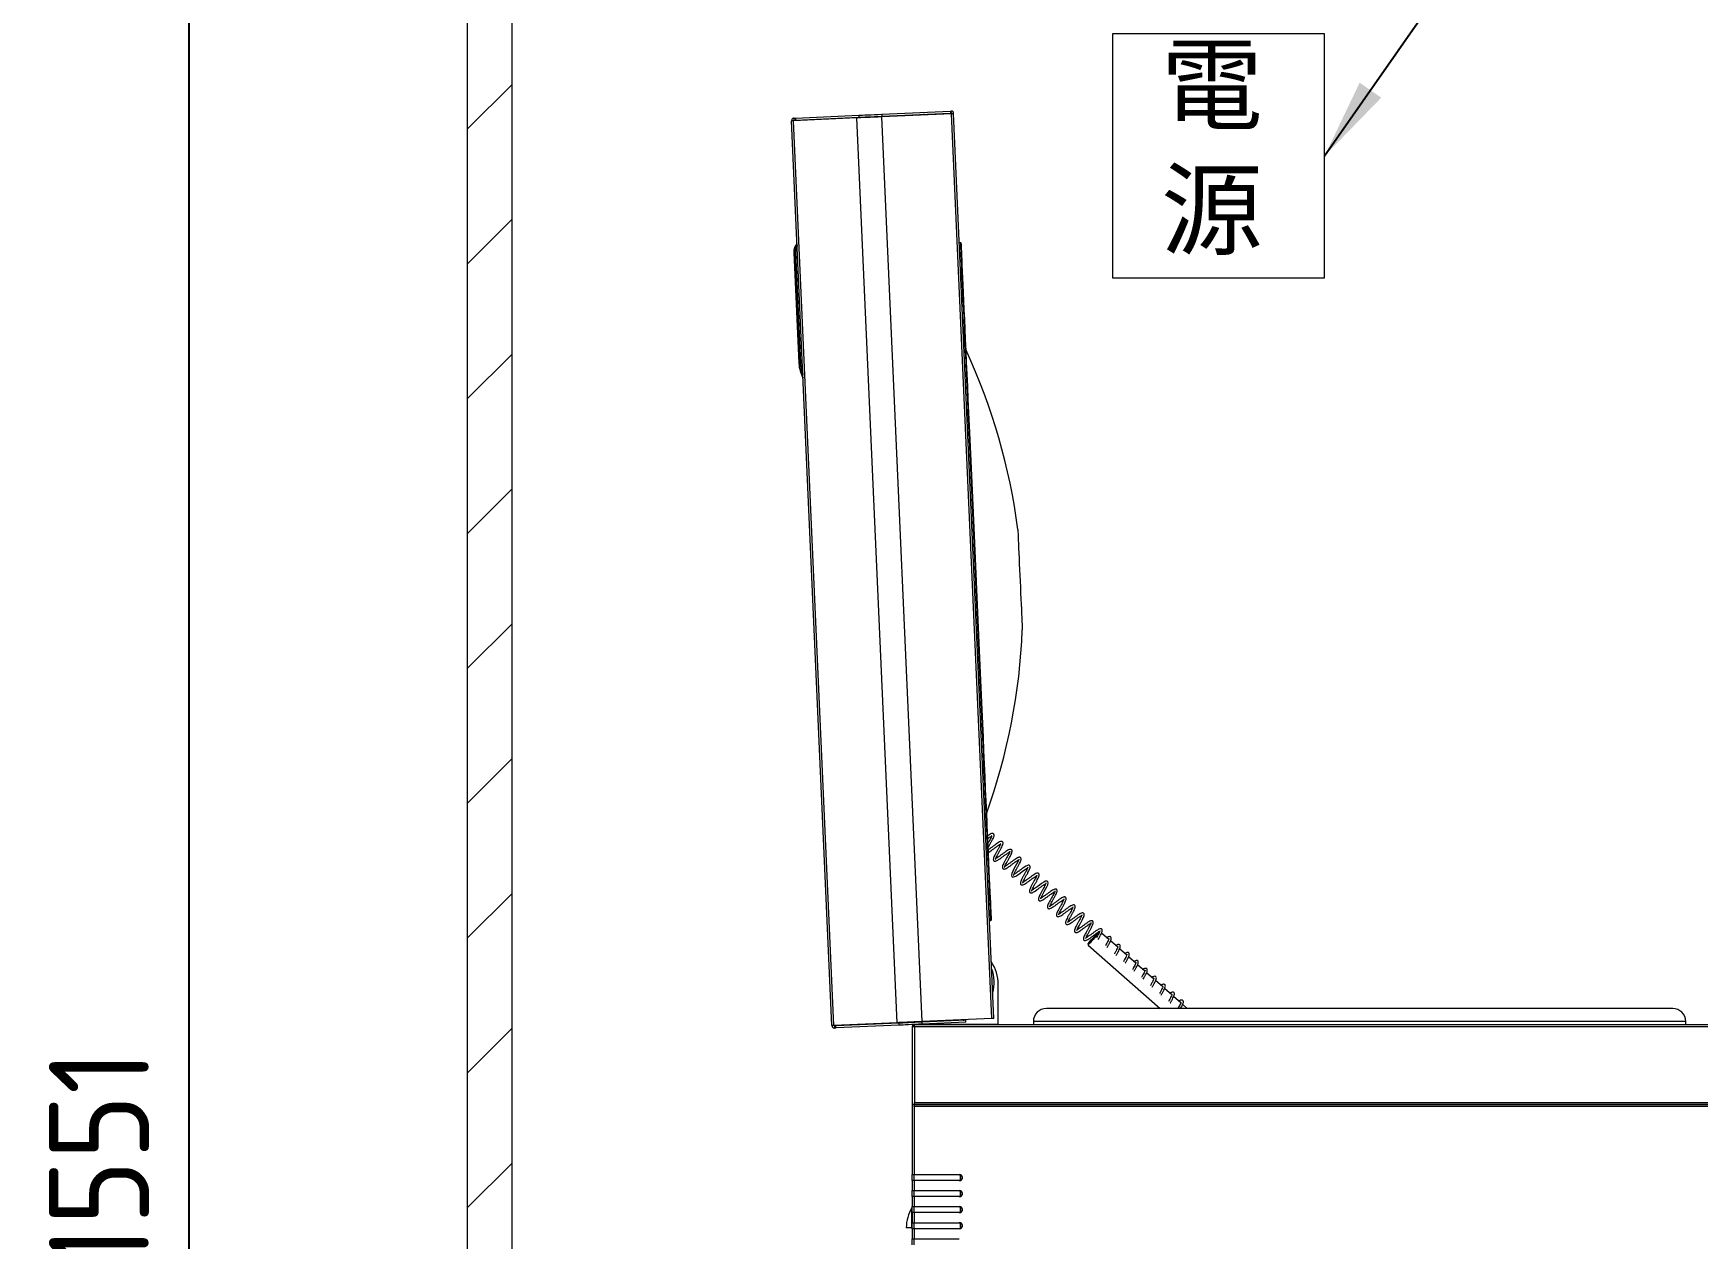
# Model space of a CAD drawing. Header units: millimetres. Extents: x 0 to 5860, y 0 to 4120.
# Drawn here: x 2041 to 2873, y 2038 to 2640 of the extents above; entities that cross this region are included whole.
import ezdxf

# ---------------------------------------------------------------- set-up
doc = ezdxf.new("R2010")
doc.units = ezdxf.units.MM
doc.header["$LTSCALE"] = 0.3
doc.layers.get('0').update_dxf_attribs({"lineweight": 15})
doc.layers.add('D', color=3, linetype='Continuous', lineweight=13)
doc.layers.add('S', color=4, linetype='Continuous', lineweight=15)
doc.styles.get("Standard").update_dxf_attribs({"font": 'KAIU.TTF'})
doc.styles.add('STU25', font='isocp2.shx')
doc.dimstyles.new('STU25', dxfattribs={"dimscale": 20, "dimtxt": 2.5, "dimasz": 2, "dimexe": 0.6, "dimexo": 1, "dimgap": 1, "dimtad": 1, "dimdsep": 46, "dimtxsty": 'STU25', "dimcen": 2, "dimazin": 2, "dimtfac": 1, "dimtmove": 0, "dimatfit": 3, "dimfxl": 0, "dimtolj": 1, "dimtzin": 0, "dimarcsym": 0})
doc.dimstyles.new('STU25$7', dxfattribs={"dimscale": 20, "dimtxt": 2.5, "dimasz": 2, "dimexe": 1.25, "dimexo": 0.625, "dimgap": 1, "dimtad": 1, "dimdec": 4, "dimdsep": 46, "dimtxsty": 'STU25', "dimcen": 2.5, "dimazin": 2, "dimtfac": 1, "dimtdec": 4, "dimtmove": 0, "dimatfit": 3, "dimfxl": 0, "dimtolj": 1, "dimtzin": 0, "dimarcsym": 0})

# ---------------------------------------------------------------- blocks, each defined once
blk = doc.blocks.new('*D7')
at = {"layer": 'D', "color": 0, "lineweight": -2}
for p, q in [((2260.6, 2800.77), (2107.15, 2800.77)), ((2119.15, 2760.77), (2119.15, 1289.78)), ((2260.6, 1249.78), (2107.15, 1249.78))]:
    blk.add_line(p, q, dxfattribs=at)
at = {"layer": 'D', "color": 0}
for points in [[(2112.49, 2760.77), (2125.82, 2760.77), (2119.15, 2800.77)], [(2112.49, 1289.78), (2125.82, 1289.78), (2119.15, 1249.78)]]:
    blk.add_solid(points, dxfattribs=at)
at = {"layer": 'Defpoints', "color": 0}
for p in [(2280.6, 2800.77), (2119.15, 1249.78), (2280.6, 1249.78)]:
    blk.add_point(p, dxfattribs=at)
at = {"layer": 'D', "color": 0, "insert": (2074.15, 2025.27), "char_height": 50, "attachment_point": 5, "rotation": 90, "style": 'STU25'}
blk.add_mtext('\\A1;Min.1551', dxfattribs=at)
blk = doc.blocks.new('FRHYR')
at = {"color": 7, "linetype": 'Continuous', "lineweight": 15}
for p, q in [((2452.87, -2402.36), (2421.26, -2403.76)), ((2441.42, -2855.72), (2421.26, -2403.76)), ((2421.58, -2403.45), (2421.3, -2403.76)), ((2421.58, -2403.45), (2421.54, -2402.45)), ((2422.23, -2402.42), (2453.83, -2401.01)), ((2422.23, -2402.42), (2422.27, -2403.42)), ((2422.27, -2403.42), (2453.88, -2402.01)), ((2473.03, -2854.31), (2452.87, -2402.36)), ((2453.83, -2401.01), (2453.88, -2402.01)), ((2465.34, -2400.5), (2499.66, -2398.97)), ((2465.34, -2400.5), (2465.38, -2401.5)), ((2465.38, -2401.5), (2499.71, -2399.97)), ((2500.17, -2400.25), (2465.39, -2401.8)), ((2485.55, -2853.75), (2465.39, -2401.8)), ((2486.52, -2400.65), (2500.16, -2400.05)), ((2499.66, -2398.97), (2500.11, -2398.95)), ((2499.66, -2398.97), (2499.71, -2399.97)), ((2499.71, -2399.97), (2500.16, -2399.95)), ((2500.16, -2399.95), (2500.11, -2398.95)), ((2520.32, -2852.2), (2500.17, -2400.25)), ((2521.37, -2852.15), (2501.22, -2400.2)), ((2440.45, -2855.76), (2420.3, -2403.81)), ((2421.41, -2469.52), (2422.08, -2469.49)), ((2421.41, -2469.52), (2423.88, -2524.92)), ((2422.08, -2469.49), (2422.28, -2469.48)), ((2424.55, -2524.89), (2422.08, -2469.49)), ((2422.28, -2469.48), (2424.75, -2524.89)), ((2504.79, -2464.67), (2504.09, -2464.7)), ((2505.11, -2464.96), (2504.79, -2464.67)), ((2423.88, -2524.92), (2423.88, -2524.97)), ((2423.88, -2524.97), (2424.55, -2524.94)), ((2424.55, -2524.94), (2424.55, -2524.89)), ((2519.9, -2803.34), (2520.18, -2803.02)), ((2519.2, -2803.37), (2519.9, -2803.34)), ((2574.39, -2808.83), (2573.68, -2808.88)), ((2573.96, -2808.86), (2574.33, -2808.65)), ((2578.76, -2812.69), (2575.19, -2809.54)), ((2568.4, -2814.88), (2568.44, -2815.59)), ((2568.44, -2815.59), (2604.4, -2847.22)), ((2583.27, -2816.65), (2579.68, -2813.49)), ((2587.77, -2820.61), (2584.18, -2817.45)), ((2592.28, -2824.57), (2588.69, -2821.42)), ((2596.78, -2828.54), (2593.2, -2825.39)), ((2523.6, -2855.02), (2523.6, -2835.22)), ((2601.28, -2832.5), (2597.71, -2829.35)), ((2605.79, -2836.46), (2602.2, -2833.31)), ((2610.3, -2840.43), (2606.71, -2837.27)), ((2614.8, -2844.39), (2611.22, -2841.24)), ((2520.32, -2852.2), (2485.55, -2853.75)), ((2860.6, -2847.22), (2547.6, -2847.22)), ((2618.02, -2847.22), (2615.73, -2845.2)), ((2473.03, -2854.31), (2441.42, -2855.72)), ((2441.45, -2855.71), (2441.76, -2856)), ((2441.76, -2856), (2441.81, -2857)), ((2474.06, -2854.56), (2442.45, -2855.97)), ((2442.5, -2856.97), (2442.45, -2855.97)), ((2474.1, -2855.56), (2442.5, -2856.97)), ((2444.45, -2855.58), (2444.46, -2855.88)), ((2474.1, -2855.56), (2474.06, -2854.56)), ((2480.6, -2856.23), (2480.6, -2870.22)), ((2480.6, -2856.23), (2481.57, -2856.23)), ((2480.67, -2894.21), (2480.67, -2856.24)), ((2481.6, -2856.23), (2481.57, -2856.23)), ((2481.61, -2856.22), (2481.6, -2856.23)), ((2481.6, -2856.23), (2481.6, -2856.22)), ((2481.61, -2855.22), (3079.59, -2855.22)), ((2481.61, -2856.22), (2481.61, -2855.22)), ((2481.67, -2856.23), (2481.61, -2856.22)), ((2481.67, -2856.23), (2481.68, -2856.23)), ((2481.68, -2856.23), (3079.52, -2856.23)), ((2481.68, -2856.23), (2481.68, -2894.21)), ((2483.42, -2854.14), (2483.41, -2853.84)), ((2483.6, -2853.83), (2483.6, -2854.13)), ((2483.71, -2855.13), (2483.8, -2855.22)), ((2507.4, -2853.07), (2485.56, -2854.05)), ((2485.61, -2855.05), (2485.56, -2854.05)), ((2507.44, -2854.07), (2485.61, -2855.05)), ((2486.08, -2855.02), (2523.6, -2855.02)), ((2507.44, -2854.07), (2507.4, -2853.07)), ((2523.6, -2855.02), (2523.4, -2855.22)), ((2541.1, -2853.72), (2541.1, -2855.22)), ((2867.1, -2855.22), (2867.1, -2853.72)), ((2480.6, -2870.22), (2480.6, -2894.21)), ((2480.67, -2870.22), (2480.6, -2870.22)), ((2480.67, -2895.22), (2480.67, -2894.21)), ((2481.68, -2894.21), (3079.52, -2894.21)), ((2481.68, -2895.22), (2481.68, -2894.21)), ((2480.6, -2895.22), (2481.61, -2895.22)), ((2480.6, -2895.22), (2480.6, -2896.23)), ((2480.6, -2896.23), (2480.6, -2930.22)), ((2481.61, -2895.22), (2481.61, -2896.23)), ((2481.68, -2895.22), (2481.61, -2895.22)), ((3079.59, -2896.23), (2481.61, -2896.23)), ((2481.61, -2896.23), (2481.61, -2930.22)), ((3079.52, -2895.22), (2481.68, -2895.22)), ((2481.75, -2895.22), (3079.45, -2895.22)), ((2480.6, -2933.22), (2480.6, -2930.22)), ((2480.6, -2930.22), (2481.61, -2930.22)), ((2480.6, -2933.22), (2480.6, -2938.22)), ((2481.61, -2933.22), (2480.6, -2933.22)), ((2481.61, -2930.22), (2504.1, -2930.22)), ((2504.1, -2933.22), (2481.61, -2933.22)), ((2481.61, -2933.22), (2481.61, -2938.22)), ((2480.6, -2941.22), (2480.6, -2938.22)), ((2480.6, -2938.22), (2481.61, -2938.22)), ((2480.6, -2941.22), (2480.6, -2946.22)), ((2481.61, -2941.22), (2480.6, -2941.22)), ((2481.61, -2938.22), (2504.1, -2938.22)), ((2504.1, -2941.22), (2481.61, -2941.22)), ((2481.61, -2941.22), (2481.61, -2946.22)), ((2480.45, -2956.81), (2480.45, -2946.75)), ((2480.6, -2949.22), (2480.6, -2946.22)), ((2480.6, -2946.22), (2481.61, -2946.22)), ((2480.6, -2949.22), (2480.6, -2954.22)), ((2481.61, -2949.22), (2480.6, -2949.22)), ((2481.61, -2946.22), (2504.1, -2946.22)), ((2504.1, -2949.22), (2481.61, -2949.22)), ((2481.61, -2949.22), (2481.61, -2954.22)), ((2477.6, -2956.76), (2477.6, -2956.81)), ((2480.45, -2956.81), (2477.6, -2956.81)), ((2480.6, -2956.81), (2480.45, -2956.81)), ((2480.6, -2957.22), (2480.6, -2954.22)), ((2480.6, -2954.22), (2481.61, -2954.22)), ((2480.6, -2957.22), (2480.6, -2962.22)), ((2481.61, -2957.22), (2480.6, -2957.22)), ((2481.61, -2954.22), (2504.1, -2954.22)), ((2504.1, -2957.22), (2481.61, -2957.22)), ((2481.61, -2957.22), (2481.61, -2962.22)), ((2480.6, -2965.22), (2480.6, -2962.22)), ((2480.6, -2962.22), (2481.61, -2962.22)), ((2481.61, -2962.22), (2504.1, -2962.22))]:
    blk.add_line(p, q, dxfattribs=at)
at = {"color": 8, "linetype": 'Continuous', "lineweight": 15}
for p, q in [((2486.53, -2400.85), (2486.52, -2400.65)), ((2500.16, -2400.05), (2500.17, -2400.25)), ((2704.1, -2853.72), (2541.1, -2853.72)), ((2867.1, -2853.72), (2704.1, -2853.72)), ((2480.67, -2894.21), (2480.6, -2894.21)), ((2504.59, -2930.33), (2504.59, -2933.13)), ((2504.59, -2938.33), (2504.59, -2941.13)), ((2504.59, -2946.33), (2504.59, -2949.13)), ((2504.59, -2954.33), (2504.59, -2957.13))]:
    blk.add_line(p, q, dxfattribs=at)
at = {"color": 7, "linetype": 'Continuous', "lineweight": 15, "flags": 128}
for points in [[(2421.26, -2403.76), (2421.04, -2403.77), (2420.84, -2403.78), (2420.68, -2403.79), (2420.54, -2403.8), (2420.44, -2403.8), (2420.36, -2403.8), (2420.31, -2403.81), (2420.3, -2403.81)], [(2421.58, -2403.45), (2421.65, -2403.45), (2421.72, -2403.44), (2421.8, -2403.44), (2421.88, -2403.44), (2421.97, -2403.43), (2422.06, -2403.43), (2422.16, -2403.42), (2422.27, -2403.42)], [(2465.39, -2401.8), (2463.39, -2401.89), (2461.44, -2401.97), (2459.57, -2402.06), (2457.83, -2402.13), (2456.26, -2402.2), (2454.89, -2402.27), (2453.75, -2402.32), (2452.87, -2402.36)], [(2453.83, -2401.01), (2454.65, -2400.97), (2455.7, -2400.93), (2456.96, -2400.87), (2458.4, -2400.81), (2460, -2400.74), (2461.71, -2400.66), (2463.5, -2400.58), (2465.34, -2400.5)], [(2453.88, -2402.01), (2454.69, -2401.97), (2455.74, -2401.93), (2457, -2401.87), (2458.45, -2401.81), (2460.04, -2401.73), (2461.75, -2401.66), (2463.55, -2401.58), (2465.38, -2401.5)], [(2500.17, -2400.25), (2500.57, -2400.23), (2500.91, -2400.21), (2501.14, -2400.2), (2501.22, -2400.2)], [(2519.9, -2803.34), (2519.89, -2803.16), (2519.86, -2802.63), (2519.83, -2801.76), (2519.77, -2800.54), (2519.7, -2798.97), (2519.62, -2797.06), (2519.52, -2794.81), (2519.4, -2792.23), (2519.27, -2789.32), (2519.13, -2786.09), (2518.97, -2782.54), (2518.8, -2778.68), (2518.61, -2774.53), (2518.41, -2770.08), (2518.2, -2765.36), (2517.98, -2760.36), (2517.74, -2755.09), (2517.5, -2749.58), (2517.24, -2743.83), (2516.98, -2737.85), (2516.7, -2731.65), (2516.41, -2725.26), (2516.12, -2718.67), (2515.82, -2711.91), (2515.51, -2704.98), (2515.19, -2697.91), (2514.87, -2690.71), (2514.55, -2683.39), (2514.22, -2675.97), (2513.88, -2668.46), (2513.54, -2660.87), (2513.2, -2653.24), (2512.86, -2645.56), (2512.52, -2637.86), (2512.17, -2630.15), (2511.83, -2622.45), (2511.49, -2614.77), (2511.15, -2607.13), (2510.81, -2599.55), (2510.47, -2592.04), (2510.14, -2584.62), (2509.82, -2577.3), (2509.49, -2570.1), (2509.18, -2563.02), (2508.87, -2556.1), (2508.57, -2549.34), (2508.28, -2542.75), (2507.99, -2536.35), (2507.71, -2530.16), (2507.45, -2524.18), (2507.19, -2518.43), (2506.94, -2512.91), (2506.71, -2507.65), (2506.49, -2502.65), (2506.28, -2497.92), (2506.08, -2493.48), (2505.89, -2489.32), (2505.72, -2485.47), (2505.56, -2481.92), (2505.42, -2478.69), (2505.29, -2475.78), (2505.17, -2473.2), (2505.07, -2470.95), (2504.99, -2469.04), (2504.92, -2467.47), (2504.86, -2466.25), (2504.82, -2465.37), (2504.8, -2464.85), (2504.79, -2464.67), (2504.79, -2464.67)], [(2520.18, -2803.02), (2520.17, -2802.85), (2520.15, -2802.32), (2520.11, -2801.45), (2520.06, -2800.23), (2519.99, -2798.66), (2519.9, -2796.75), (2519.8, -2794.51), (2519.69, -2791.93), (2519.56, -2789.03), (2519.41, -2785.8), (2519.26, -2782.26), (2519.08, -2778.42), (2518.9, -2774.27), (2518.7, -2769.83), (2518.49, -2765.11), (2518.27, -2760.12), (2518.03, -2754.87), (2517.79, -2749.36), (2517.53, -2743.62), (2517.27, -2737.65), (2516.99, -2731.47), (2516.71, -2725.08), (2516.41, -2718.51), (2516.11, -2711.76), (2515.8, -2704.85), (2515.49, -2697.79), (2515.17, -2690.6), (2514.84, -2683.29), (2514.51, -2675.88), (2514.18, -2668.38), (2513.84, -2660.81), (2513.5, -2653.19), (2513.16, -2645.53), (2512.82, -2637.84), (2512.47, -2630.14), (2512.13, -2622.46), (2511.79, -2614.79), (2511.45, -2607.17), (2511.11, -2599.6), (2510.78, -2592.1), (2510.45, -2584.69), (2510.12, -2577.39), (2509.8, -2570.19), (2509.48, -2563.14), (2509.18, -2556.23), (2508.88, -2549.47), (2508.58, -2542.9), (2508.3, -2536.51), (2508.02, -2530.33), (2507.76, -2524.36), (2507.5, -2518.62), (2507.25, -2513.11), (2507.02, -2507.86), (2506.8, -2502.87), (2506.59, -2498.15), (2506.39, -2493.71), (2506.2, -2489.57), (2506.03, -2485.72), (2505.87, -2482.18), (2505.73, -2478.95), (2505.6, -2476.05), (2505.49, -2473.47), (2505.39, -2471.23), (2505.3, -2469.32), (2505.23, -2467.75), (2505.18, -2466.53), (2505.14, -2465.66), (2505.11, -2465.13), (2505.11, -2464.96), (2505.11, -2464.96)], [(2533.33, -2607.96), (2533.33, -2608.01), (2533.35, -2608.37)], [(2533.35, -2608.37), (2533.38, -2609.08), (2533.43, -2610.12), (2533.49, -2611.48), (2533.56, -2613.15), (2533.65, -2615.09), (2533.75, -2617.29), (2533.85, -2619.71), (2533.97, -2622.31), (2534.09, -2625.07), (2534.22, -2627.93), (2534.35, -2630.87), (2534.48, -2633.84), (2534.62, -2636.79), (2534.75, -2639.7), (2534.87, -2642.51), (2534.99, -2645.18), (2535.1, -2647.69), (2535.21, -2649.99), (2535.3, -2652.05), (2535.38, -2653.84), (2535.44, -2655.35), (2535.5, -2656.53), (2535.54, -2657.39), (2535.56, -2657.91), (2535.57, -2658.08)], [(2533.85, -2772.66), (2533.84, -2772.65), (2533.81, -2772.78), (2533.72, -2773.05), (2533.33, -2773.94), (2532.75, -2775.05), (2532.09, -2776.25), (2531.41, -2777.47), (2530.8, -2778.64), (2530.32, -2779.72), (2530.11, -2780.6), (2530.27, -2781.24), (2530.76, -2781.54), (2531.42, -2781.47), (2532.3, -2781.06), (2533.34, -2780.38), (2534.44, -2779.6), (2535.57, -2778.77), (2536.65, -2777.98), (2537.63, -2777.32), (2538.36, -2776.91), (2538.36, -2776.91)], [(2544.77, -2792.47), (2544.78, -2792.48), (2544.81, -2792.35), (2544.9, -2792.08), (2545.3, -2791.17), (2545.88, -2790.05), (2546.54, -2788.86), (2547.22, -2787.64), (2547.83, -2786.47), (2548.31, -2785.39), (2548.51, -2784.52), (2548.34, -2783.87), (2547.83, -2783.59), (2547.17, -2783.67), (2546.3, -2784.09), (2545.25, -2784.77), (2544.14, -2785.56), (2543.02, -2786.39), (2541.94, -2787.17), (2540.97, -2787.83), (2540.24, -2788.23), (2540.24, -2788.23)], [(2568.4, -2814.88), (2568.51, -2814.75), (2568.85, -2814.36), (2569.39, -2813.75), (2570.07, -2812.98), (2570.84, -2812.11), (2571.63, -2811.21), (2572.36, -2810.38), (2572.97, -2809.68), (2573.42, -2809.18), (2573.65, -2808.91), (2573.68, -2808.88)], [(2574.05, -2809.22), (2573.91, -2809.37), (2573.36, -2810), (2572.65, -2810.81), (2571.84, -2811.73), (2570.99, -2812.69), (2570.18, -2813.62), (2569.47, -2814.42), (2568.91, -2815.05), (2568.56, -2815.45), (2568.44, -2815.59)], [(2521.37, -2852.15), (2521.29, -2852.15), (2521.06, -2852.16), (2520.72, -2852.18), (2520.32, -2852.2)], [(2441.42, -2855.72), (2441.19, -2855.73), (2441, -2855.73), (2440.83, -2855.74), (2440.7, -2855.75), (2440.59, -2855.75), (2440.51, -2855.76), (2440.47, -2855.76), (2440.45, -2855.76)], [(2442.45, -2855.97), (2442.34, -2855.97), (2442.24, -2855.98), (2442.15, -2855.98), (2442.06, -2855.99), (2441.98, -2855.99), (2441.9, -2855.99), (2441.83, -2856), (2441.76, -2856)], [(2442.5, -2856.97), (2442.39, -2856.97), (2442.29, -2856.98), (2442.19, -2856.98), (2442.1, -2856.99), (2442.02, -2856.99), (2441.94, -2856.99), (2441.87, -2857), (2441.81, -2857)], [(2485.55, -2853.75), (2483.55, -2853.84), (2481.59, -2853.92), (2479.73, -2854.01), (2477.99, -2854.08), (2476.41, -2854.15), (2475.04, -2854.22), (2473.91, -2854.27), (2473.03, -2854.31)], [(2485.56, -2854.05), (2483.73, -2854.13), (2481.93, -2854.21), (2480.22, -2854.29), (2478.63, -2854.36), (2477.18, -2854.42), (2475.92, -2854.48), (2474.88, -2854.52), (2474.06, -2854.56)], [(2485.61, -2855.05), (2483.77, -2855.13), (2481.98, -2855.21), (2480.27, -2855.28), (2478.67, -2855.36), (2477.23, -2855.42), (2475.97, -2855.48), (2474.92, -2855.52), (2474.1, -2855.56)], [(2480.6, -2894.21), (2480.62, -2894.41), (2480.67, -2894.59)]]:
    blk.add_lwpolyline(points, dxfattribs=at)
at = {"color": 7, "linetype": 'Continuous', "lineweight": 15}
for centre, radius, start, end in [((2400.16, -1915.82), 487.1, 272.516, 272.59679), ((2486.58, -2401.95), 1.3, 92.55336, 124.75758), ((2500.16, -2400), 1.05, 348.77921, 92.55336), ((2500.16, -2400), 0.05, 272.55336, 92.55336), ((2427.4, -2469.26), 6, 136.74272, 182.55082), ((2428.07, -2469.23), 6, 146.51559, 182.55043), ((2428.07, -2469.23), 5.8, 149.34002, 182.55451), ((2231.78, -2646.49), 304, 7.28167, 24.91483), ((2444.08, -2523.08), 20.29, 185.34518, 207.1585), ((2444.75, -2523.05), 20.29, 185.34585, 202.12793), ((2444.75, -2523.05), 20.09, 185.25511, 200.42944), ((2231.78, -2646.54), 304, 340.19188, 357.82504), ((2503.6, -2835.22), 20, 0, 34.34169), ((2503.56, -2834.23), 18, 343.36522, 21.74149), ((2506.09, -2852.83), 0.3, 272.55336, 2.55336), ((2506.09, -2852.83), 1.3, 349.21099, 2.55336), ((2547.6, -2853.72), 6.5, 90, 180), ((2860.6, -2853.72), 6.5, 0, 90), ((2504.1, -2931.72), 1.5, 270, 90), ((2504.1, -2939.72), 1.5, 270, 90), ((2496.6, -2956.76), 19, 148.21129, 180.15363), ((2479.6, -2946.22), 1, 328.21129, 0), ((2504.1, -2947.72), 1.5, 270, 90), ((2504.1, -2955.72), 1.5, 270, 90)]:
    blk.add_arc(centre, radius, start, end, dxfattribs=at)
blk.add_ellipse((2431.83, -2523.62), major_axis=(13.06, 0.58), ratio=0.086342, start_param=4.117233, end_param=4.135677, dxfattribs=at)
for points, knots in [([(2421.54, -2402.45), (2421.32, -2402.49), (2420.88, -2402.58), (2420.38, -2403.11), (2420.32, -2403.58), (2420.3, -2403.81)], [0, 0, 0, 0, 0.320597, 0.658678, 1, 1, 1, 1]), ([(2518.57, -2766.82), (2518.73, -2766.51), (2519.09, -2765.83), (2519.76, -2764.64), (2520.44, -2763.4), (2521.01, -2762.29), (2521.36, -2761.44), (2521.5, -2760.9), (2521.48, -2760.44), (2521.34, -2760.06), (2520.97, -2759.8), (2520.43, -2759.77), (2519.78, -2760.01), (2519.03, -2760.43), (2518.49, -2760.81), (2518.31, -2760.94)], [0, 0, 0, 0, 0.078064, 0.174779, 0.272281, 0.373481, 0.46612, 0.542076, 0.585113, 0.636802, 0.694398, 0.74901, 0.849449, 0.949185, 1, 1, 1, 1]), ([(2518.37, -2762.32), (2518.48, -2762.24), (2518.98, -2761.88), (2519.67, -2761.41), (2520.05, -2761.21), (2520.22, -2761.13)], [0, 0, 0, 0, 0.150349, 0.633778, 1, 1, 1, 1]), ([(2520.33, -2760.79), (2520.33, -2760.79), (2520.32, -2760.79), (2520.28, -2760.98), (2520.12, -2761.41), (2519.76, -2762.18), (2519.15, -2763.32), (2518.69, -2764.14), (2518.47, -2764.55), (2518.47, -2764.55)], [0, 0, 0, 0, 0.0585919, 0.1731893, 0.2959818, 0.5353264, 0.7660182, 0.9977176, 1, 1, 1, 1]), ([(2522.24, -2772.62), (2522.24, -2772.63), (2522.27, -2772.67), (2522.28, -2772.5), (2522.43, -2772.1), (2522.77, -2771.34), (2523.37, -2770.21), (2524.05, -2768.99), (2524.74, -2767.74), (2525.38, -2766.53), (2525.82, -2765.53), (2526.02, -2764.79), (2525.97, -2764.27), (2525.73, -2763.92), (2525.26, -2763.7), (2524.64, -2763.81), (2523.77, -2764.25), (2522.71, -2764.95), (2521.59, -2765.76), (2520.45, -2766.61), (2519.4, -2767.37), (2518.86, -2767.73), (2518.62, -2767.89)], [0, 0, 0, 0, 0.009311, 0.036311, 0.066826, 0.12775, 0.186185, 0.244263, 0.303089, 0.364843, 0.430089, 0.486877, 0.534577, 0.559845, 0.586548, 0.647139, 0.714195, 0.776769, 0.83605, 0.894499, 0.953411, 1, 1, 1, 1]), ([(2518.67, -2769.21), (2518.73, -2769.19), (2519.07, -2769.03), (2519.85, -2768.48), (2520.98, -2767.67), (2522.16, -2766.8), (2523.26, -2766), (2524.17, -2765.38), (2524.55, -2765.18), (2524.71, -2765.1)], [0, 0, 0, 0, 0.032123, 0.209577, 0.381495, 0.547476, 0.712282, 0.880471, 1, 1, 1, 1]), ([(2524.83, -2764.73), (2524.83, -2764.74), (2524.82, -2764.78), (2524.64, -2765.36), (2524.16, -2766.34), (2523.52, -2767.54), (2522.81, -2768.8), (2522.12, -2770.05), (2521.56, -2771.15), (2521.2, -2772.04), (2521.07, -2772.62), (2521.12, -2773.12), (2521.35, -2773.49), (2521.75, -2773.65), (2522.27, -2773.62), (2522.86, -2773.38), (2523.74, -2772.87), (2524.79, -2772.14), (2525.95, -2771.29), (2527.11, -2770.43), (2528.18, -2769.67), (2528.89, -2769.22), (2529.16, -2769.08), (2529.23, -2769.05)], [0, 0, 0, 0, 0.02338, 0.079883, 0.137364, 0.194249, 0.249868, 0.306486, 0.364939, 0.418928, 0.468106, 0.4965, 0.528816, 0.561119, 0.590153, 0.642297, 0.697886, 0.756285, 0.812716, 0.86832, 0.925167, 0.981794, 1, 1, 1, 1]), ([(2526.76, -2776.66), (2526.76, -2776.66), (2526.76, -2776.65), (2526.78, -2776.51), (2526.89, -2776.16), (2527.22, -2775.41), (2527.81, -2774.28), (2528.5, -2773.05), (2529.19, -2771.8), (2529.83, -2770.61), (2530.31, -2769.53), (2530.55, -2768.73), (2530.44, -2768.08), (2530.09, -2767.8), (2529.7, -2767.69), (2529.13, -2767.78), (2528.35, -2768.17), (2527.32, -2768.84), (2526.19, -2769.66), (2525.04, -2770.5), (2523.92, -2771.32), (2522.95, -2771.99), (2522.34, -2772.33), (2522.18, -2772.39), (2522.15, -2772.41)], [0, 0, 0, 0, 0.013221, 0.034129, 0.058828, 0.115699, 0.171225, 0.224752, 0.278714, 0.334099, 0.393393, 0.453452, 0.504298, 0.527586, 0.550047, 0.596828, 0.654486, 0.713499, 0.768833, 0.82263, 0.875882, 0.93079, 0.987327, 1, 1, 1, 1]), ([(2529.34, -2768.68), (2529.34, -2768.68), (2529.32, -2768.62), (2529.28, -2769.01), (2528.96, -2769.71), (2528.42, -2770.78), (2527.75, -2771.99), (2527.04, -2773.26), (2526.38, -2774.48), (2525.86, -2775.57), (2525.58, -2776.43), (2525.58, -2777.08), (2525.93, -2777.49), (2526.35, -2777.63), (2526.87, -2777.55), (2527.54, -2777.26), (2528.45, -2776.7), (2529.57, -2775.91), (2530.74, -2775.04), (2531.9, -2774.18), (2532.81, -2773.55), (2533.42, -2773.17), (2533.78, -2772.97), (2534.04, -2772.87), (2534.03, -2772.86), (2534.02, -2772.85)], [0, 0, 0, 0, 0.007439, 0.047722, 0.097497, 0.151261, 0.203876, 0.257034, 0.312062, 0.367866, 0.424034, 0.478963, 0.505915, 0.530571, 0.571378, 0.617, 0.674226, 0.730002, 0.783128, 0.837066, 0.892747, 0.922221, 0.952582, 0.982213, 1, 1, 1, 1]), ([(2531.26, -2780.6), (2531.26, -2780.61), (2531.28, -2780.64), (2531.27, -2780.52), (2531.36, -2780.24), (2531.62, -2779.59), (2532.16, -2778.54), (2532.83, -2777.32), (2533.54, -2776.05), (2534.2, -2774.84), (2534.71, -2773.77), (2535.01, -2772.91), (2535.03, -2772.26), (2534.72, -2771.82), (2534.27, -2771.64), (2533.72, -2771.73), (2533.07, -2772.02), (2532.17, -2772.57), (2531.06, -2773.35), (2529.89, -2774.21), (2528.72, -2775.07), (2527.66, -2775.82), (2527.04, -2776.2), (2526.86, -2776.28), (2526.86, -2776.28)], [0, 0, 0, 0, 0.00333, 0.025397, 0.048406, 0.100826, 0.157701, 0.213381, 0.269234, 0.327073, 0.38511, 0.441774, 0.499597, 0.529773, 0.558122, 0.603195, 0.64919, 0.708551, 0.767678, 0.823741, 0.880367, 0.938435, 0.998864, 1, 1, 1, 1]), ([(2535.76, -2784.54), (2535.77, -2784.53), (2535.78, -2784.52), (2535.84, -2784.27), (2536.02, -2783.81), (2536.41, -2782.98), (2537.05, -2781.79), (2537.76, -2780.52), (2538.45, -2779.28), (2539.02, -2778.17), (2539.38, -2777.29), (2539.52, -2776.73), (2539.5, -2776.25), (2539.33, -2775.87), (2538.95, -2775.65), (2538.41, -2775.64), (2537.79, -2775.86), (2536.9, -2776.38), (2535.84, -2777.11), (2534.69, -2777.96), (2533.53, -2778.82), (2532.47, -2779.57), (2531.69, -2780.08), (2531.45, -2780.19), (2531.38, -2780.22)], [0, 0, 0, 0, 0.021075, 0.048876, 0.077278, 0.134645, 0.191686, 0.247394, 0.303727, 0.362118, 0.415872, 0.461932, 0.488185, 0.518969, 0.55207, 0.582714, 0.638099, 0.694494, 0.752835, 0.809375, 0.864757, 0.921285, 0.977439, 1, 1, 1, 1]), ([(2538.36, -2776.66), (2538.36, -2776.65), (2538.33, -2776.61), (2538.32, -2776.79), (2538.16, -2777.19), (2537.82, -2777.95), (2537.22, -2779.08), (2536.54, -2780.3), (2535.85, -2781.55), (2535.21, -2782.76), (2534.78, -2783.73), (2534.58, -2784.44), (2534.61, -2784.94), (2534.8, -2785.29), (2535.23, -2785.57), (2535.85, -2785.51), (2536.7, -2785.1), (2537.77, -2784.41), (2538.91, -2783.59), (2540.08, -2782.72), (2541.21, -2781.9), (2542.16, -2781.25), (2542.57, -2781.03), (2542.74, -2780.94)], [0, 0, 0, 0, 0.0089139, 0.0350433, 0.0640775, 0.1212548, 0.1761938, 0.2310607, 0.2867269, 0.345344, 0.4065085, 0.4569291, 0.4987738, 0.5217866, 0.5464365, 0.6026116, 0.6664549, 0.7274862, 0.7856622, 0.8418114, 0.8976432, 0.9561653, 1, 1, 1, 1]), ([(2540.25, -2788.47), (2540.26, -2788.48), (2540.29, -2788.52), (2540.31, -2788.33), (2540.46, -2787.92), (2540.81, -2787.15), (2541.41, -2786.02), (2542.09, -2784.79), (2542.79, -2783.54), (2543.42, -2782.34), (2543.85, -2781.37), (2544.04, -2780.67), (2544, -2780.17), (2543.8, -2779.83), (2543.37, -2779.56), (2542.75, -2779.63), (2541.89, -2780.04), (2540.82, -2780.74), (2539.67, -2781.57), (2538.49, -2782.44), (2537.37, -2783.26), (2536.43, -2783.9), (2536.04, -2784.1), (2535.88, -2784.19)], [0, 0, 0, 0, 0.010161, 0.036401, 0.065492, 0.122694, 0.177646, 0.232547, 0.28826, 0.346957, 0.408137, 0.458463, 0.500295, 0.523114, 0.547458, 0.603634, 0.667992, 0.729201, 0.787349, 0.843469, 0.899337, 0.957899, 1, 1, 1, 1]), ([(2542.85, -2780.59), (2542.85, -2780.6), (2542.84, -2780.61), (2542.78, -2780.85), (2542.61, -2781.29), (2542.23, -2782.11), (2541.59, -2783.29), (2540.88, -2784.56), (2540.19, -2785.81), (2539.62, -2786.93), (2539.25, -2787.81), (2539.1, -2788.38), (2539.12, -2788.86), (2539.27, -2789.24), (2539.65, -2789.48), (2540.18, -2789.5), (2540.8, -2789.28), (2541.68, -2788.78), (2542.73, -2788.06), (2543.88, -2787.21), (2545.04, -2786.35), (2546.11, -2785.59), (2546.9, -2785.07), (2547.16, -2784.95), (2547.24, -2784.91)], [0, 0, 0, 0, 0.019703, 0.047178, 0.075325, 0.132469, 0.189499, 0.245193, 0.301447, 0.359774, 0.413903, 0.460525, 0.486774, 0.517427, 0.550531, 0.581144, 0.636036, 0.692036, 0.750355, 0.806937, 0.8623, 0.918789, 0.975115, 1, 1, 1, 1]), ([(2547.36, -2784.52), (2547.36, -2784.52), (2547.33, -2784.49), (2547.35, -2784.6), (2547.26, -2784.87), (2547.02, -2785.5), (2546.49, -2786.53), (2545.82, -2787.75), (2545.11, -2789.02), (2544.45, -2790.24), (2543.93, -2791.32), (2543.62, -2792.19), (2543.59, -2792.84), (2543.87, -2793.29), (2544.31, -2793.49), (2544.86, -2793.42), (2545.51, -2793.14), (2546.39, -2792.6), (2547.49, -2791.83), (2548.67, -2790.96), (2549.83, -2790.1), (2550.91, -2789.35), (2551.55, -2788.95), (2551.74, -2788.86), (2551.76, -2788.85)], [0, 0, 0, 0, 0.001672, 0.023523, 0.046115, 0.097978, 0.154791, 0.210447, 0.266182, 0.323887, 0.382063, 0.43917, 0.496937, 0.526765, 0.555036, 0.600357, 0.645867, 0.704936, 0.764155, 0.820231, 0.876771, 0.934758, 0.995398, 1, 1, 1, 1]), ([(2549.27, -2796.44), (2549.27, -2796.45), (2549.31, -2796.52), (2549.33, -2796.11), (2549.67, -2795.42), (2550.2, -2794.35), (2550.88, -2793.13), (2551.59, -2791.86), (2552.24, -2790.64), (2552.76, -2789.56), (2553.04, -2788.7), (2553.03, -2788.05), (2552.69, -2787.64), (2552.26, -2787.5), (2551.73, -2787.58), (2551.07, -2787.88), (2550.15, -2788.45), (2549.03, -2789.24), (2547.86, -2790.1), (2546.7, -2790.96), (2545.8, -2791.59), (2545.19, -2791.96), (2544.83, -2792.17), (2544.58, -2792.26), (2544.57, -2792.27), (2544.57, -2792.28)], [0, 0, 0, 0, 0.0075262, 0.048247, 0.0980944, 0.1518541, 0.2044603, 0.2575829, 0.3125801, 0.3681743, 0.4238474, 0.4787963, 0.5060632, 0.5309908, 0.5719177, 0.6173926, 0.6745332, 0.7302696, 0.7833582, 0.8372473, 0.8928244, 0.9221283, 0.9522419, 0.9816342, 1, 1, 1, 1]), ([(2551.87, -2788.51), (2551.86, -2788.5), (2551.85, -2788.46), (2551.84, -2788.61), (2551.74, -2788.93), (2551.42, -2789.67), (2550.84, -2790.78), (2550.16, -2792.01), (2549.46, -2793.26), (2548.82, -2794.45), (2548.32, -2795.55), (2548.08, -2796.35), (2548.16, -2797), (2548.49, -2797.31), (2548.87, -2797.44), (2549.44, -2797.37), (2550.21, -2796.99), (2551.23, -2796.34), (2552.36, -2795.53), (2553.5, -2794.68), (2554.61, -2793.87), (2555.61, -2793.18), (2556.05, -2792.94), (2556.26, -2792.83)], [0, 0, 0, 0, 0.011479, 0.032522, 0.057432, 0.115337, 0.17216, 0.22686, 0.281956, 0.338406, 0.398761, 0.460281, 0.51248, 0.536295, 0.559373, 0.606977, 0.665541, 0.726054, 0.782741, 0.837745, 0.892163, 0.948167, 1, 1, 1, 1]), ([(2553.78, -2800.4), (2553.79, -2800.39), (2553.79, -2800.37), (2553.86, -2800.1), (2554.05, -2799.63), (2554.46, -2798.78), (2555.1, -2797.59), (2555.81, -2796.33), (2556.49, -2795.08), (2557.06, -2793.98), (2557.42, -2793.1), (2557.55, -2792.52), (2557.5, -2792.02), (2557.27, -2791.65), (2556.82, -2791.46), (2556.3, -2791.53), (2555.69, -2791.79), (2554.87, -2792.27), (2553.82, -2793), (2552.66, -2793.84), (2551.5, -2794.7), (2550.44, -2795.46), (2549.68, -2795.95), (2549.46, -2796.05), (2549.4, -2796.08)], [0, 0, 0, 0, 0.0226159, 0.0510057, 0.0797266, 0.1372193, 0.1940063, 0.2495172, 0.3059817, 0.3643095, 0.4180332, 0.4664989, 0.4945294, 0.5266027, 0.5589856, 0.6016907, 0.6408287, 0.6964665, 0.754726, 0.8110375, 0.8664899, 0.9231743, 0.9795371, 1, 1, 1, 1]), ([(2556.38, -2792.5), (2556.37, -2792.49), (2556.35, -2792.46), (2556.35, -2792.6), (2556.21, -2792.98), (2555.88, -2793.72), (2555.29, -2794.84), (2554.62, -2796.06), (2553.92, -2797.31), (2553.28, -2798.52), (2552.82, -2799.54), (2552.6, -2800.29), (2552.63, -2800.82), (2552.85, -2801.17), (2553.3, -2801.43), (2553.92, -2801.34), (2554.77, -2800.92), (2555.82, -2800.24), (2556.94, -2799.44), (2558.09, -2798.58), (2559.21, -2797.77), (2560.17, -2797.11), (2560.58, -2796.89), (2560.76, -2796.8)], [0, 0, 0, 0, 0.005845, 0.030953, 0.059519, 0.117099, 0.172349, 0.227136, 0.282593, 0.340689, 0.402252, 0.456403, 0.501391, 0.525107, 0.550177, 0.606977, 0.670382, 0.729727, 0.785791, 0.841021, 0.896539, 0.954699, 1, 1, 1, 1]), ([(2558.28, -2804.34), (2558.29, -2804.34), (2558.3, -2804.35), (2558.34, -2804.16), (2558.5, -2803.73), (2558.85, -2802.96), (2559.46, -2801.82), (2560.14, -2800.6), (2560.84, -2799.34), (2561.46, -2798.15), (2561.87, -2797.2), (2562.05, -2796.52), (2562.02, -2796.01), (2561.79, -2795.65), (2561.33, -2795.41), (2560.7, -2795.51), (2559.84, -2795.94), (2558.78, -2796.63), (2557.64, -2797.46), (2556.47, -2798.33), (2555.36, -2799.13), (2554.45, -2799.75), (2554.06, -2799.96), (2553.89, -2800.04)], [0, 0, 0, 0, 0.013223, 0.040199, 0.069321, 0.126126, 0.180836, 0.235739, 0.291598, 0.350626, 0.411097, 0.459344, 0.501827, 0.52619, 0.55251, 0.610182, 0.672542, 0.732511, 0.790426, 0.84634, 0.901792, 0.95838, 1, 1, 1, 1]), ([(2560.87, -2796.45), (2560.87, -2796.45), (2560.86, -2796.45), (2560.81, -2796.67), (2560.64, -2797.11), (2560.26, -2797.94), (2559.62, -2799.13), (2558.91, -2800.39), (2558.22, -2801.64), (2557.65, -2802.76), (2557.28, -2803.64), (2557.09, -2804.32), (2557.16, -2804.95), (2557.59, -2805.31), (2558.14, -2805.37), (2558.77, -2805.16), (2559.67, -2804.64), (2560.72, -2803.92), (2561.88, -2803.08), (2563.04, -2802.22), (2564.11, -2801.45), (2564.9, -2800.93), (2565.17, -2800.81), (2565.25, -2800.77)], [0, 0, 0, 0, 0.015821, 0.044163, 0.073276, 0.131291, 0.188538, 0.24445, 0.300613, 0.358915, 0.41321, 0.457848, 0.51147, 0.54464, 0.576319, 0.634014, 0.69119, 0.749619, 0.806376, 0.86172, 0.918077, 0.974299, 1, 1, 1, 1]), ([(2562.79, -2808.31), (2562.79, -2808.33), (2562.8, -2808.35), (2562.83, -2808.18), (2562.96, -2807.8), (2563.3, -2807.03), (2563.91, -2805.89), (2564.59, -2804.65), (2565.29, -2803.41), (2565.92, -2802.21), (2566.38, -2801.17), (2566.59, -2800.4), (2566.44, -2799.68), (2565.85, -2799.36), (2565.13, -2799.5), (2564.32, -2799.92), (2563.26, -2800.61), (2562.13, -2801.43), (2560.99, -2802.28), (2559.88, -2803.08), (2558.95, -2803.72), (2558.57, -2803.92), (2558.4, -2804)], [0, 0, 0, 0, 0.014666, 0.038262, 0.065428, 0.123715, 0.179636, 0.234197, 0.289359, 0.346545, 0.407822, 0.466406, 0.515148, 0.561566, 0.613021, 0.674183, 0.733742, 0.789766, 0.844665, 0.899296, 0.956149, 1, 1, 1, 1]), ([(2565.37, -2800.38), (2565.37, -2800.39), (2565.37, -2800.42), (2565.29, -2800.72), (2565.05, -2801.32), (2564.52, -2802.37), (2563.85, -2803.58), (2563.14, -2804.85), (2562.48, -2806.07), (2561.95, -2807.16), (2561.63, -2808.06), (2561.6, -2808.75), (2561.96, -2809.21), (2562.45, -2809.34), (2563, -2809.23), (2563.68, -2808.91), (2564.58, -2808.34), (2565.67, -2807.57), (2566.84, -2806.7), (2567.99, -2805.86), (2569.06, -2805.11), (2569.53, -2804.84), (2569.77, -2804.71)], [0, 0, 0, 0, 0.0214804, 0.0448704, 0.0971687, 0.1540991, 0.2099842, 0.2656698, 0.3232932, 0.3819584, 0.4402312, 0.5018192, 0.5351755, 0.5652151, 0.6105169, 0.6575496, 0.7149234, 0.7724718, 0.8282449, 0.8848461, 0.9427673, 1, 1, 1, 1]), ([(2567.3, -2812.33), (2567.3, -2812.31), (2567.31, -2812.26), (2567.43, -2811.82), (2567.81, -2810.99), (2568.4, -2809.87), (2569.09, -2808.63), (2569.8, -2807.36), (2570.43, -2806.17), (2570.89, -2805.12), (2571.06, -2804.43), (2571.01, -2803.92), (2570.82, -2803.59), (2570.51, -2803.41), (2570.1, -2803.37), (2569.6, -2803.49), (2568.87, -2803.86), (2567.87, -2804.5), (2566.73, -2805.32), (2565.58, -2806.18), (2564.48, -2806.98), (2563.49, -2807.66), (2562.9, -2808.01), (2562.59, -2808.11), (2562.61, -2808.13), (2562.61, -2808.13)], [0, 0, 0, 0, 0.018506, 0.060396, 0.112605, 0.166052, 0.218564, 0.272418, 0.328089, 0.385038, 0.4424, 0.469711, 0.496028, 0.520638, 0.542749, 0.582632, 0.633358, 0.69146, 0.746189, 0.798699, 0.850575, 0.903097, 0.95757, 0.983964, 1, 1, 1, 1]), ([(2569.88, -2804.32), (2569.88, -2804.33), (2569.87, -2804.36), (2569.77, -2804.78), (2569.38, -2805.64), (2568.78, -2806.79), (2568.09, -2808.03), (2567.4, -2809.27), (2566.77, -2810.45), (2566.3, -2811.53), (2566.07, -2812.31), (2566.26, -2813.08), (2566.91, -2813.32), (2567.56, -2813.18), (2568.35, -2812.77), (2569.39, -2812.1), (2570.52, -2811.27), (2571.66, -2810.43), (2572.66, -2809.7), (2573.17, -2809.36), (2573.37, -2809.23)], [0, 0, 0, 0, 0.017337, 0.067351, 0.129682, 0.19041, 0.248964, 0.308007, 0.368651, 0.433676, 0.499595, 0.555555, 0.605163, 0.655866, 0.718731, 0.783113, 0.843531, 0.902299, 0.960473, 1, 1, 1, 1]), ([(2573.5, -2812.77), (2573.67, -2812.46), (2574.08, -2811.73), (2574.69, -2810.61), (2575.2, -2809.56), (2575.51, -2808.72), (2575.58, -2808.1), (2575.39, -2807.6), (2574.91, -2807.3), (2574.27, -2807.39), (2573.54, -2807.73), (2572.61, -2808.31), (2571.52, -2809.08), (2570.36, -2809.94), (2569.21, -2810.79), (2568.18, -2811.5), (2567.59, -2811.86), (2567.41, -2811.94), (2567.41, -2811.94)], [0, 0, 0, 0, 0.053416, 0.12735, 0.20226, 0.270569, 0.338885, 0.379404, 0.421986, 0.493669, 0.559339, 0.632761, 0.707476, 0.779569, 0.851946, 0.925884, 0.99901, 1, 1, 1, 1]), ([(2574.4, -2808.37), (2574.39, -2808.36), (2574.37, -2808.32), (2574.35, -2808.51), (2574.19, -2808.93), (2573.84, -2809.7), (2573.24, -2810.83), (2572.8, -2811.62), (2572.58, -2812)], [0, 0, 0, 0, 0.0523172, 0.1629206, 0.2877742, 0.5366571, 0.7751876, 1, 1, 1, 1]), ([(2578.01, -2816.73), (2578.12, -2816.52), (2578.47, -2815.9), (2579.04, -2814.85), (2579.62, -2813.71), (2579.96, -2812.86), (2580.09, -2812.22), (2579.99, -2811.68), (2579.61, -2811.37), (2579.12, -2811.28), (2578.57, -2811.42), (2578.04, -2811.73), (2577.82, -2811.86)], [0, 0, 0, 0, 0.06174, 0.18853, 0.323282, 0.451102, 0.548249, 0.652276, 0.713334, 0.776839, 0.909115, 1, 1, 1, 1]), ([(2578.89, -2812.31), (2578.89, -2812.31), (2578.88, -2812.32), (2578.81, -2812.58), (2578.62, -2813.06), (2578.21, -2813.92), (2577.63, -2815), (2577.24, -2815.7), (2577.09, -2815.97)], [0, 0, 0, 0, 0.086359, 0.213862, 0.343529, 0.596764, 0.843124, 1, 1, 1, 1]), ([(2583.4, -2816.23), (2583.4, -2816.23), (2583.37, -2816.2), (2583.39, -2816.32), (2583.28, -2816.62), (2583.01, -2817.29), (2582.46, -2818.37), (2581.94, -2819.3), (2581.65, -2819.82), (2581.59, -2819.93)], [0, 0, 0, 0, 0.006683, 0.111597, 0.218316, 0.45025, 0.695999, 0.936716, 1, 1, 1, 1]), ([(2582.51, -2820.69), (2582.61, -2820.51), (2582.93, -2819.93), (2583.49, -2818.93), (2584.09, -2817.75), (2584.47, -2816.8), (2584.61, -2816.06), (2584.37, -2815.42), (2583.68, -2815.22), (2583.06, -2815.39), (2582.55, -2815.69), (2582.33, -2815.82)], [0, 0, 0, 0, 0.052051, 0.17691, 0.30845, 0.447635, 0.569746, 0.674407, 0.781328, 0.906908, 1, 1, 1, 1]), ([(2587.02, -2824.64), (2587.11, -2824.48), (2587.44, -2823.89), (2588.01, -2822.87), (2588.61, -2821.69), (2589.01, -2820.69), (2589.1, -2820.03), (2588.93, -2819.56), (2588.58, -2819.25), (2588.07, -2819.22), (2587.52, -2819.38), (2587.06, -2819.65), (2586.83, -2819.78)], [0, 0, 0, 0, 0.0506813, 0.1789313, 0.3120574, 0.451687, 0.5856618, 0.6461081, 0.7021907, 0.8011713, 0.9011123, 1, 1, 1, 1]), ([(2587.9, -2820.17), (2587.9, -2820.17), (2587.89, -2820.15), (2587.89, -2820.29), (2587.75, -2820.71), (2587.33, -2821.63), (2586.73, -2822.75), (2586.3, -2823.53), (2586.1, -2823.89)], [0, 0, 0, 0, 0.007625, 0.090055, 0.295756, 0.548137, 0.792523, 1, 1, 1, 1]), ([(2592.41, -2824.22), (2592.41, -2824.21), (2592.39, -2824.18), (2592.35, -2824.39), (2592.19, -2824.83), (2591.82, -2825.63), (2591.23, -2826.73), (2590.8, -2827.5), (2590.6, -2827.86)], [0, 0, 0, 0, 0.0703321, 0.1808003, 0.3055252, 0.5542417, 0.7923718, 1, 1, 1, 1]), ([(2591.52, -2828.62), (2591.52, -2828.61), (2591.75, -2828.2), (2592.24, -2827.33), (2592.86, -2826.15), (2593.33, -2825.14), (2593.59, -2824.34), (2593.57, -2823.67), (2593.16, -2823.26), (2592.65, -2823.17), (2592.08, -2823.31), (2591.58, -2823.59), (2591.32, -2823.73)], [0, 0, 0, 0, 0.002026, 0.126797, 0.25608, 0.383794, 0.502851, 0.6336, 0.70769, 0.775102, 0.885315, 1, 1, 1, 1]), ([(2596.02, -2832.59), (2596.2, -2832.27), (2596.61, -2831.52), (2597.24, -2830.37), (2597.75, -2829.31), (2598.03, -2828.54), (2598.09, -2828.02), (2598, -2827.6), (2597.76, -2827.29), (2597.4, -2827.16), (2596.88, -2827.18), (2596.41, -2827.36), (2595.96, -2827.63), (2595.84, -2827.71)], [0, 0, 0, 0, 0.095975, 0.225182, 0.361562, 0.477747, 0.571362, 0.626501, 0.689298, 0.754659, 0.819678, 0.949611, 1, 1, 1, 1]), ([(2596.91, -2828.16), (2596.91, -2828.17), (2596.9, -2828.18), (2596.83, -2828.45), (2596.62, -2828.96), (2596.19, -2829.85), (2595.61, -2830.91), (2595.24, -2831.58), (2595.11, -2831.82)], [0, 0, 0, 0, 0.090788, 0.222657, 0.356483, 0.613151, 0.859496, 1, 1, 1, 1]), ([(2601.41, -2832.1), (2601.41, -2832.11), (2601.4, -2832.12), (2601.33, -2832.44), (2601.07, -2833.05), (2600.53, -2834.13), (2600, -2835.09), (2599.69, -2835.64), (2599.61, -2835.78)], [0, 0, 0, 0, 0.086927, 0.197149, 0.431016, 0.676848, 0.918411, 1, 1, 1, 1]), ([(2600.53, -2836.54), (2600.64, -2836.35), (2600.97, -2835.75), (2601.53, -2834.73), (2602.13, -2833.56), (2602.5, -2832.64), (2602.62, -2831.91), (2602.44, -2831.4), (2602.07, -2831.17), (2601.59, -2831.1), (2601.07, -2831.25), (2600.56, -2831.55), (2600.35, -2831.67)], [0, 0, 0, 0, 0.0567753, 0.1818992, 0.3141658, 0.4523402, 0.5702351, 0.6733292, 0.7268135, 0.7833264, 0.912706, 1, 1, 1, 1]), ([(2605.91, -2836.03), (2605.91, -2836.04), (2605.91, -2836.08), (2605.79, -2836.53), (2605.39, -2837.39), (2604.79, -2838.53), (2604.34, -2839.35), (2604.12, -2839.74)], [0, 0, 0, 0, 0.075277, 0.27281, 0.524608, 0.772747, 1, 1, 1, 1]), ([(2605.04, -2840.5), (2605.14, -2840.31), (2605.48, -2839.71), (2606.05, -2838.67), (2606.66, -2837.47), (2607.04, -2836.48), (2607.12, -2835.83), (2606.92, -2835.38), (2606.58, -2835.1), (2606.08, -2835.07), (2605.54, -2835.23), (2605.07, -2835.5), (2604.85, -2835.63)], [0, 0, 0, 0, 0.055569, 0.184257, 0.319292, 0.464061, 0.596716, 0.653355, 0.705254, 0.800546, 0.904635, 1, 1, 1, 1]), ([(2610.43, -2840.06), (2610.42, -2840.05), (2610.41, -2840.02), (2610.38, -2840.2), (2610.24, -2840.61), (2609.88, -2841.39), (2609.28, -2842.52), (2608.84, -2843.32), (2608.62, -2843.71)], [0, 0, 0, 0, 0.062284, 0.1677475, 0.2886225, 0.5377204, 0.7761601, 1, 1, 1, 1]), ([(2609.54, -2844.47), (2609.55, -2844.45), (2609.79, -2844.02), (2610.28, -2843.14), (2610.91, -2841.96), (2611.37, -2840.93), (2611.62, -2840.12), (2611.56, -2839.42), (2611.04, -2839.04), (2610.53, -2839.05), (2610.01, -2839.22), (2609.59, -2839.45), (2609.34, -2839.59)], [0, 0, 0, 0, 0.0066136, 0.1318708, 0.2616454, 0.3901572, 0.5142472, 0.6510116, 0.7244648, 0.8163669, 0.8914955, 1, 1, 1, 1]), ([(2614.93, -2844.02), (2614.93, -2844.02), (2614.92, -2844.02), (2614.87, -2844.24), (2614.7, -2844.67), (2614.34, -2845.45), (2613.83, -2846.4), (2613.49, -2847.02), (2613.37, -2847.22)], [0, 0, 0, 0, 0.077302, 0.208096, 0.344279, 0.609634, 0.866284, 1, 1, 1, 1]), ([(2614.71, -2847.22), (2614.86, -2846.95), (2615.24, -2846.25), (2615.7, -2845.32), (2616, -2844.53), (2616.11, -2844.02), (2616.06, -2843.56), (2615.86, -2843.2), (2615.46, -2843.01), (2614.9, -2843.04), (2614.43, -2843.21), (2613.97, -2843.49), (2613.86, -2843.56)], [0, 0, 0, 0, 0.097167, 0.247007, 0.377759, 0.483413, 0.548182, 0.627104, 0.712207, 0.793272, 0.946674, 1, 1, 1, 1]), ([(2440.45, -2855.76), (2440.49, -2855.97), (2440.58, -2856.42), (2441.11, -2856.92), (2441.58, -2856.97), (2441.81, -2857)], [0, 0, 0, 0, 0.320596, 0.658668, 1, 1, 1, 1]), ([(2481.61, -2855.22), (2481.48, -2855.24), (2481.21, -2855.27), (2480.88, -2855.5), (2480.65, -2855.84), (2480.62, -2856.1), (2480.6, -2856.23)], [0, 0, 0, 0, 0.249999, 0.499999, 0.749983, 1, 1, 1, 1]), ([(2480.67, -2856.24), (2480.69, -2856.24), (2480.72, -2856.24), (2480.95, -2856.24), (2481.28, -2856.24), (2481.55, -2856.24), (2481.68, -2856.23)], [0, 0, 0, 0, 0.25, 0.500011, 0.750002, 1, 1, 1, 1]), ([(2481.67, -2856.23), (2481.67, -2856.1), (2481.66, -2855.84), (2481.64, -2855.5), (2481.63, -2855.27), (2481.62, -2855.24), (2481.61, -2855.22)], [0, 0, 0, 0, 0.250014, 0.500003, 0.750003, 1, 1, 1, 1]), ([(2481.75, -2895.22), (2481.75, -2895.21), (2481.73, -2895.18), (2481.72, -2894.95), (2481.7, -2894.61), (2481.69, -2894.35), (2481.68, -2894.21)], [0, 0, 0, 0, 0.250001, 0.500025, 0.750018, 1, 1, 1, 1]), ([(2481.61, -2896.23), (2481.62, -2896.1), (2481.63, -2895.84), (2481.65, -2895.5), (2481.66, -2895.27), (2481.68, -2895.24), (2481.68, -2895.22)], [0, 0, 0, 0, 0.250011, 0.499996, 0.750013, 1, 1, 1, 1]), ([(2481.6, -2933.22), (2481.6, -2933.22), (2481.6, -2933.22), (2481.6, -2933.11), (2481.6, -2932.81), (2481.6, -2932.4), (2481.6, -2931.9), (2481.6, -2931.39), (2481.6, -2930.92), (2481.6, -2930.53), (2481.6, -2930.28), (2481.6, -2930.22), (2481.6, -2930.22), (2481.6, -2930.22)], [0, 0, 0, 0, 0.033036, 0.140558, 0.248053, 0.355459, 0.462791, 0.570056, 0.677296, 0.784571, 0.89192, 0.999359, 1, 1, 1, 1]), ([(2504.08, -2930.22), (2504.14, -2930.23), (2504.37, -2930.24), (2504.77, -2930.36), (2505.18, -2930.66), (2505.47, -2931.09), (2505.6, -2931.58), (2505.56, -2932.09), (2505.36, -2932.56), (2505.01, -2932.94), (2504.56, -2933.18), (2504.24, -2933.21), (2504.08, -2933.22)], [0, 0, 0, 0, 0.0407492, 0.1482627, 0.2557413, 0.3631377, 0.4704569, 0.5777004, 0.6849393, 0.7922067, 0.8995591, 1, 1, 1, 1]), ([(2481.6, -2941.22), (2481.6, -2941.22), (2481.6, -2941.22), (2481.6, -2941.11), (2481.6, -2940.81), (2481.6, -2940.4), (2481.6, -2939.9), (2481.6, -2939.39), (2481.6, -2938.92), (2481.6, -2938.53), (2481.6, -2938.28), (2481.6, -2938.22), (2481.6, -2938.22), (2481.6, -2938.22)], [0, 0, 0, 0, 0.033036, 0.140555, 0.248051, 0.355468, 0.462788, 0.570054, 0.677295, 0.78457, 0.89192, 0.999359, 1, 1, 1, 1]), ([(2504.08, -2938.22), (2504.14, -2938.23), (2504.37, -2938.24), (2504.77, -2938.36), (2505.18, -2938.66), (2505.47, -2939.09), (2505.6, -2939.58), (2505.56, -2940.09), (2505.36, -2940.56), (2505.01, -2940.94), (2504.56, -2941.18), (2504.24, -2941.21), (2504.08, -2941.22)], [0, 0, 0, 0, 0.040749, 0.148263, 0.255733, 0.36314, 0.470459, 0.577703, 0.684942, 0.792209, 0.899561, 1, 1, 1, 1]), ([(2481.6, -2949.22), (2481.6, -2949.22), (2481.6, -2949.22), (2481.6, -2949.11), (2481.6, -2948.81), (2481.6, -2948.4), (2481.6, -2947.9), (2481.6, -2947.39), (2481.6, -2946.92), (2481.6, -2946.53), (2481.6, -2946.28), (2481.6, -2946.22), (2481.6, -2946.22), (2481.6, -2946.22)], [0, 0, 0, 0, 0.033036, 0.140558, 0.248046, 0.355462, 0.462794, 0.570046, 0.677299, 0.784573, 0.891923, 0.999359, 1, 1, 1, 1]), ([(2504.08, -2946.22), (2504.14, -2946.23), (2504.37, -2946.24), (2504.77, -2946.36), (2505.18, -2946.66), (2505.47, -2947.09), (2505.6, -2947.58), (2505.56, -2948.09), (2505.36, -2948.56), (2505.01, -2948.94), (2504.56, -2949.18), (2504.24, -2949.21), (2504.08, -2949.22)], [0, 0, 0, 0, 0.040749, 0.148262, 0.255733, 0.36314, 0.470447, 0.577703, 0.684942, 0.792209, 0.899561, 1, 1, 1, 1]), ([(2481.6, -2957.22), (2481.6, -2957.22), (2481.6, -2957.22), (2481.6, -2957.11), (2481.6, -2956.81), (2481.6, -2956.4), (2481.6, -2955.9), (2481.6, -2955.39), (2481.6, -2954.92), (2481.6, -2954.53), (2481.6, -2954.28), (2481.6, -2954.22), (2481.6, -2954.22), (2481.6, -2954.22)], [0, 0, 0, 0, 0.033036, 0.140557, 0.248045, 0.355461, 0.462792, 0.570057, 0.677297, 0.784571, 0.891921, 0.999359, 1, 1, 1, 1]), ([(2504.08, -2954.22), (2504.14, -2954.23), (2504.37, -2954.24), (2504.77, -2954.36), (2505.18, -2954.66), (2505.47, -2955.09), (2505.6, -2955.58), (2505.56, -2956.09), (2505.36, -2956.56), (2505.01, -2956.94), (2504.56, -2957.18), (2504.24, -2957.21), (2504.08, -2957.22)], [0, 0, 0, 0, 0.040749, 0.148262, 0.255741, 0.363147, 0.470454, 0.57771, 0.684937, 0.792213, 0.899559, 1, 1, 1, 1]), ([(2481.6, -2965.22), (2481.6, -2965.22), (2481.6, -2965.22), (2481.6, -2965.11), (2481.6, -2964.81), (2481.6, -2964.4), (2481.6, -2963.9), (2481.6, -2963.39), (2481.6, -2962.92), (2481.6, -2962.53), (2481.6, -2962.28), (2481.6, -2962.22), (2481.6, -2962.22), (2481.6, -2962.22)], [0, 0, 0, 0, 0.033036, 0.140556, 0.248052, 0.355468, 0.462788, 0.570054, 0.677295, 0.78457, 0.89192, 0.999359, 1, 1, 1, 1])]:
    blk.add_open_spline(points, degree=3, knots=knots, dxfattribs=at)

msp = doc.modelspace()

# ---------------------------------------------------------------- hatches: boundary and pattern name
at = {"layer": 'D'}
h = msp.add_hatch(dxfattribs=at)
h.set_pattern_fill('ANSI31', color=2, scale=15, style=0)
h.set_pattern_definition([(45, (-177.22, 4265), (-33.67596, 33.67596), [])])
h.paths.add_polyline_path([(3202.82, 1227.553), (3202.82, 2822.992), (2258.378, 2822.992), (2258.378, 1227.553)])
h.paths.add_polyline_path([(3180.598, 1249.775), (3180.598, 2800.772), (2280.6, 2800.772), (2280.6, 1249.775)], flags=16)

# ---------------------------------------------------------------- linework, layer by layer
at = {"layer": 'D', "color": 2}
for p, q in [((2580.6, 2639.613), (2580.6, 2517.805)), ((2686.674, 2639.613), (2580.6, 2639.613)), ((2686.674, 2517.805), (2686.674, 2639.613)), ((2580.6, 2517.805), (2686.674, 2517.805))]:
    msp.add_line(p, q, dxfattribs=at)
at = {"layer": 'S', "linetype": 'Continuous'}
for p, q in [((2258.378, 1227.553), (2258.378, 2822.992)), ((2280.6, 1249.775), (2280.6, 2800.772))]:
    msp.add_line(p, q, dxfattribs=at)

# ---------------------------------------------------------------- block references
at = {"layer": 'D', "color": 2}
msp.add_blockref('FRHYR', (0, 5000), dxfattribs=at)

# ---------------------------------------------------------------- texts
at = {"layer": 'D', "color": 11, "insert": (2604.885, 2632.8), "char_height": 37.333, "attachment_point": 1}
msp.add_mtext('電\\P源', dxfattribs=at)

# ---------------------------------------------------------------- dimensions: what is measured, and where the dimension line sits
at = {"layer": 'D'}
dim = msp.add_linear_dim(base=(2119.152, 1249.775), p1=(2280.6, 2800.772), p2=(2280.6, 1249.775), angle=90, text='Min.<>', dimstyle='STU25', dxfattribs=at)
dim.commit()
dim.dimension.update_dxf_attribs({"geometry": '*D7', "text_midpoint": (2074.152, 2025.274)})

# ---------------------------------------------------------------- leaders
msp.add_leader([(2686.674, 2578.709), (2761.046, 2685.349), (3157.805, 2685.955)], dimstyle='STU25$7', override={"dimgap": 1, "dimtad": 0}, dxfattribs=at)

doc.saveas('drawing.dxf')
